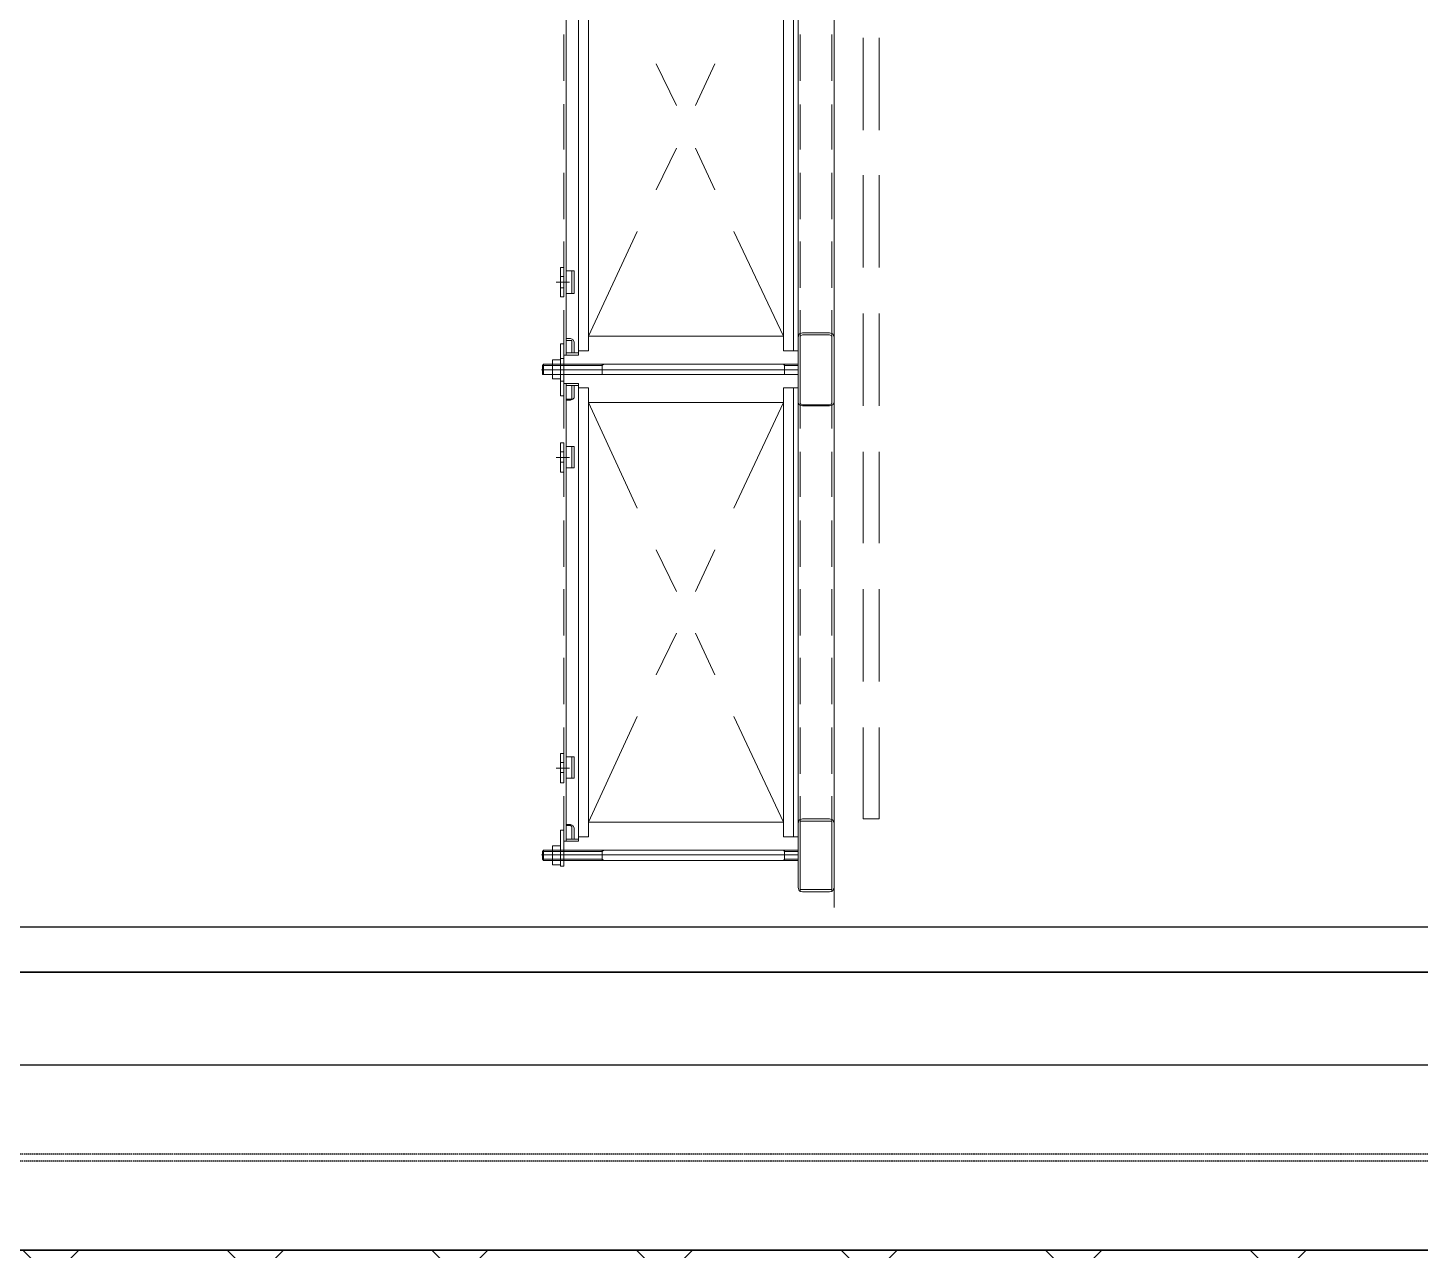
# Model space of a CAD drawing. Header units: millimetres. Extents: x 4080735 to 4152075, y -451436 to -400976.
# Drawn here: x 4118952 to 4120480, y -444662 to -443320 of the extents above; entities that cross this region are included whole.
import ezdxf

# ---------------------------------------------------------------- set-up
doc = ezdxf.new("R2010")
doc.units = ezdxf.units.MM
doc.header["$LTSCALE"] = 60
doc.linetypes.add('DASHED', pattern=[19.049999999999997, 12.7, -6.35])
doc.linetypes.add('HIDDEN', pattern=[0.375, 0.25, -0.125])
for name, color, linetype in [('1ST FL FW1-2', 3, 'Continuous'), ('EQUIPMENT', 6, 'Continuous'), ('PDF_Geomertry', 7, 'Continuous')]:
    doc.layers.add(name, color=color, linetype=linetype)

# ---------------------------------------------------------------- blocks, each defined once
blk = doc.blocks.new('외각')
at = {"color": 8, "linetype": 'HIDDEN', "ltscale": 0.1}
for p, q in [((-15.99999999519787, -18774.75499999878), (-15015.99999999636, -18774.75499999878)), ((-15.99999999519787, -18782.24499999877), (-15015.99999999636, -18782.24499999877))]:
    blk.add_line(p, q, dxfattribs=at)
at = {"color": 8}
blk.add_lwpolyline([(-15.99999999631837, -18676.99999999878), (-15015.99999999632, -18676.99999999668), (-15015.99999999632, -18879.99999999779), (-15.99999999399006, -18879.99999999878)], close=True, dxfattribs=at)
blk = doc.blocks.new('EQ')
at = {"color": 253, "linetype": 'DASHED', "ltscale": 10}
blk.add_line((227.8642476946115, -2338.293293704279), (13312.11397096049, -2338.293293704279), dxfattribs=at)
at = {"color": 253}
blk.add_lwpolyline([(-0.02178134478162974, -2388), (-0.02178134478162974, 0), (13539.97821865522, 0), (13539.97821865522, -2388)], close=True, dxfattribs=at)
at = {"layer": 'EQUIPMENT', "color": 253}
blk.add_lwpolyline([(0, -2388), (13540, -2388), (13540, 0), (0, 0)], close=True, dxfattribs=at)
blk.add_lwpolyline([(0, -2388), (13540, -2388), (13540, 0), (0, 0)], close=True, dxfattribs=at)
at = {"layer": 'PDF_Geomertry', "color": 253, "lineweight": 0}
for points in [[(4004.934182856581, -1710.757324872538), (4004.934182856581, -1209.282766303048)], [(4029.637943310896, -1705.818142082542), (4018.521643730346, -1705.818142082542), (4018.521643730346, -1214.224460752681)], [(4029.640142120188, -1705.818142082542), (4029.640142120188, -1214.224460752681)], [(4254.437609090004, -1214.224460752681), (4254.437609090004, -1705.818142082542)], [(4298.902807411738, -1321.68526938092), (4298.902807411738, -1371.090905660763)], [(4002.46396382316, -1409.37678677775), (4002.46396382316, -1358.734783356078)], [(4018.520387291675, -1358.736041397788), (4018.520387291675, -1409.378042166121)], [(4261.848266079673, -1358.736041397788), (4261.848266079673, -1409.378042166121)], [(4296.432588378317, -1358.739809332415), (4296.432588378317, -1409.381812753156)], [(4298.909089716035, -1408.151727860793), (4298.909089716035, -1357.509727090597)], [(4330.993037787499, -1463.665063833818), (4330.993037787499, -1362.382315916009)], [(4348.285827239044, -1362.382315916009), (4348.285827239044, -1463.665063833818)], [(4125.982452191878, -1436.552965572104), (4103.749853031011, -1390.852657484822)], [(4146.979313616524, -1436.552965572104), (4167.976803233149, -1390.852657484822)], [(4298.902807411738, -1397.029460155405), (4298.902807411738, -1447.671463575214)], [(4002.46396382316, -1484.720979318023), (4002.46396382316, -1435.314084999263)], [(4018.520387291675, -1435.31534303911), (4018.520387291675, -1484.720979318023)], [(4261.848266079673, -1435.31534303911), (4261.848266079673, -1484.720979318023)], [(4296.432588378317, -1435.319110974669), (4296.432588378317, -1484.726005293429)], [(4298.909089716035, -1483.495921283029), (4298.909089716035, -1432.85391786322)], [(4298.902807411738, -1472.373653577641), (4298.902807411738, -1523.015656114556)], [(4103.749224784086, -1529.189947120845), (4125.981823944836, -1483.489639034495)], [(4167.977431480191, -1529.189947120845), (4146.979941808502, -1483.489639034495)], [(4002.46396382316, -1561.300280958414), (4002.46396382316, -1510.65827842243)], [(4018.520387291675, -1510.659533813596), (4018.520387291675, -1561.301537232473)], [(4261.848266079673, -1510.659533813596), (4261.848266079673, -1561.301537232473)], [(4296.432588378317, -1510.663304397836), (4296.432588378317, -1561.305306935683)], [(4298.909089716035, -1560.075222925283), (4298.909089716035, -1509.433219505474)], [(4330.993037787499, -1614.354704301804), (4330.993037787499, -1513.071956383996)], [(4348.285827239044, -1513.071956383996), (4348.285827239044, -1614.354704301804)], [(4298.902807411738, -1548.952955219895), (4298.902807411738, -1598.358591496944)], [(4002.46396382316, -1636.644471731968), (4002.46396382316, -1586.002470960841)], [(4018.520387291675, -1586.003727236763), (4018.520387291675, -1636.645728005096)], [(4082.75204923586, -1574.890253441408), (4029.640142120188, -1689.760462176055), (4243.322880127234, -1689.760462176055), (4188.975549398921, -1574.890253441408)], [(4261.848266079673, -1586.003727236763), (4261.848266079673, -1636.645728005096)], [(4296.432588378317, -1586.007495172322), (4296.432588378317, -1636.649498592131)], [(4298.909089716035, -1635.419415465556), (4298.909089716035, -1584.777412928641)], [(4002.462707384373, -1614.413757091388), (4002.462707384373, -1646.530374947935), (3998.756122423219, -1646.530374947935), (3998.756122423219, -1614.413757091388), (4002.462707384373, -1614.413757091388)], [(4008.638254829682, -1630.471436997876), (3993.816312658601, -1630.471436997876)], [(4002.462707384373, -1624.295889718458), (3998.75737886189, -1624.295889718458)], [(4298.902807411738, -1624.297145991586), (4298.902807411738, -1674.939149413258)], [(4002.462707384373, -1636.646986046806), (3998.75737886189, -1636.646986046806)], [(4018.520387291675, -1661.347918007523), (4018.520387291675, -1710.754812325351), (4002.463335631532, -1710.754812325351)], [(4002.46396382316, -1710.753554285504), (4002.46396382316, -1661.347918007523)], [(4261.848266079673, -1661.347918007523), (4261.848266079673, -1711.989921428263)], [(4296.432588378317, -1661.351688593626), (4296.432588378317, -1711.993691131473)], [(4298.909089716035, -1710.763607120141), (4298.909089716035, -1660.121603701264)], [(4330.993037787499, -1766.279454757459), (4330.993037787499, -1664.996706839651)], [(4348.285827239044, -1664.996706839651), (4348.285827239044, -1766.279454757459)], [(4261.84072722611, -1687.292757401243), (4261.84072722611, -1715.701530983672)], [(4296.425049579935, -1687.296527104452), (4296.425049579935, -1715.705301571637)], [(4298.895268558059, -1691.001855295151), (4298.895268558059, -1752.759843289852)], [(4002.462707384373, -1739.163586791605), (4002.462707384373, -1698.403716882691), (3998.756122423219, -1698.403716882691), (3998.756122423219, -1739.163586791605), (4002.462707384373, -1739.163586791605)], [(4018.520387291675, -1708.284593237564), (4004.933554609539, -1708.284593237564)], [(4298.902807411738, -1699.641339414753), (4298.902807411738, -1762.634436510503)], [(3980.224454110954, -1720.638201225549), (3978.989344621776, -1721.873310329393), (3978.989344621776, -1731.754186682403), (3980.224454110954, -1731.754186682403)], [(3978.989344621776, -1721.873310329393), (4044.452660807059, -1721.873310329393), (4046.923193908646, -1720.638201225549)], [(3980.228223537793, -1731.752928641625), (3978.993114048732, -1731.752928641625), (3978.993114048732, -1721.872054056264), (3980.228223537793, -1720.636943186633)], [(4044.456430233899, -1720.636943186633), (4044.456430233899, -1731.752928641625), (3978.993114048732, -1731.752928641625)], [(3978.993114048732, -1721.872054056264), (4044.456430233899, -1721.872054056264), (4046.926963335602, -1720.636943186633)], [(3990.105330078746, -1715.696506775916), (3998.751410681056, -1715.696506775916), (3998.751410681056, -1736.694623092189), (3990.105330078746, -1736.694623092189)], [(3990.105330078746, -1721.872054056264), (3998.751410681056, -1721.872054056264)], [(3990.109099505586, -1736.693367702886), (3998.755180052598, -1736.693367702886), (3998.755180052598, -1715.695248736069), (3990.109099505586, -1715.695248736069)], [(3990.109099505586, -1721.872054056264), (3998.755180052598, -1721.872054056264)], [(4002.453912091907, -1714.463910218328), (4002.453912091907, -1755.223778361455), (3998.747327130637, -1755.223778361455), (3998.747327130637, -1714.463910218328), (4002.453912091907, -1714.463910218328)], [(4002.453912091907, -1720.639457499608), (3998.748583624722, -1720.639457499608)], [(4002.462707384373, -1720.636943186633), (3998.75737886189, -1720.636943186633)], [(4044.452660807059, -1720.638201225549), (4044.452660807059, -1731.754186682403)], [(4259.37050824787, -1721.873310329393), (4244.548566076788, -1721.873310329393), (4243.313456587726, -1720.638201225549)], [(4259.374277674709, -1721.872054056264), (4244.552335503628, -1721.872054056264), (4243.317226014566, -1720.636943186633)], [(4244.54919432383, -1731.754186682403), (4244.54919432383, -1720.638201225549), (4244.54919432383, -1731.754186682403)], [(4244.552963695372, -1720.636943186633), (4244.552963695372, -1731.752928641625), (4244.552963695372, -1720.636943186633)], [(4259.37050824787, -1726.813748505898), (3977.754235132714, -1726.813748505898)], [(4259.374277674709, -1726.81249223277), (3977.758004504372, -1726.81249223277)], [(3978.989344621776, -1731.754186682403), (4046.923193908646, -1731.754186682403)], [(3999.986206046538, -1726.81249223277), (3988.869906466221, -1726.81249223277)], [(3999.989975418197, -1726.81249223277), (3988.873675893061, -1726.81249223277)], [(3990.105330078746, -1731.752928641625), (3998.751410681056, -1731.752928641625)], [(3990.109099505586, -1731.752928641625), (3998.755180052598, -1731.752928641625)], [(4008.629459537333, -1726.815004779026), (3993.807517366251, -1726.815004779026)], [(4008.638254829682, -1726.81249223277), (3993.816312658601, -1726.81249223277)], [(4002.453912091907, -1731.755442956463), (3998.748583624722, -1731.755442956463)], [(4002.462707384373, -1731.752928641625), (3998.75737886189, -1731.752928641625)], [(4018.511591999209, -1741.637575583532), (4002.454540338949, -1741.637575583532)], [(4002.456425024779, -1791.044468134642), (4002.456425024779, -1741.638831857592)], [(4004.926644002902, -2244.348498644307), (4004.926644002902, -1741.638831857592)], [(4018.512848437997, -1741.638831857592), (4018.512848437997, -1791.045724406838)], [(4044.456430233899, -1731.752928641625), (4046.926649212022, -1731.752928641625)], [(4259.37050824787, -1731.754186682403), (4243.313456587726, -1731.754186682403)], [(4259.374277674709, -1731.752928641625), (4243.317226014566, -1731.752928641625)], [(4261.84072722611, -1740.404979027808), (4261.84072722611, -1791.046979797073)], [(4261.848266079673, -1737.927219649777), (4261.848266079673, -1766.335995883681)], [(4296.425049579935, -1740.408746963367), (4296.425049579935, -1791.050750384107)], [(4296.432588378317, -1737.93099023588), (4296.432588378317, -1766.339763820171)], [(4298.909089716035, -1786.107799660414), (4298.909089716035, -1736.700905343518)], [(4018.511591999209, -1744.107792904601), (4004.924759317073, -1744.107792904601)], [(4029.630404512398, -2239.410574780777), (4018.514104931965, -2239.410574780777), (4018.514104931965, -1746.581782580353)], [(4018.516617864836, -1746.581782580353), (4029.632917445153, -1746.581782580353)], [(4029.632603321807, -2239.410574780777), (4029.632603321807, -1746.581782580353)], [(4254.430070291623, -1746.581782580353), (4254.430070291623, -2239.410574780777)], [(4029.632603321807, -1762.639462487772), (4243.315341273439, -1762.639462487772)], [(4082.744824560825, -1878.743523169309), (4029.632917445153, -1762.638206213713)], [(4188.966754106455, -1878.743523169309), (4243.314084834652, -1762.638206213713)], [(4298.895268558059, -1778.698397784494), (4298.895268558059, -1829.340401206166)], [(4002.455168530694, -1839.21373815462), (4002.455168530694, -1807.099633729085), (3998.748583624722, -1807.099633729085), (3998.748583624722, -1839.21373815462), (4002.455168530694, -1839.21373815462)], [(4002.455168530694, -1816.980510965921), (3998.749840063509, -1816.980510965921)], [(4002.456425024779, -1866.388658907264), (4002.456425024779, -1816.981767239049)], [(4004.925387564115, -1834.273299093358), (4013.571468111128, -1834.273299093358), (4013.571468111128, -1810.804963686503), (4004.925387564115, -1810.804963686503)], [(4011.100935009425, -1834.273299093358), (4011.100935009425, -1810.804963686503)], [(4018.512848437997, -1816.983022630215), (4018.512848437997, -1866.388658907264)], [(4261.84072722611, -1816.984280670062), (4261.84072722611, -1866.391173221171)], [(4296.425049579935, -1816.98804860469), (4296.425049579935, -1866.393684883602)], [(4298.909089716035, -1862.687101302668), (4298.909089716035, -1812.045098764822)], [(4330.993037787499, -1916.969095224515), (4330.993037787499, -1816.921455526724)], [(4348.285827239044, -1816.921455526724), (4348.285827239044, -1916.969095224515)], [(4008.630716031301, -1823.156058244407), (3993.808773860219, -1823.156058244407)], [(4002.455168530694, -1828.096496423706), (3998.749840063509, -1828.096496423706)], [(4298.895268558059, -1854.042591206729), (4298.895268558059, -1904.684591976926)], [(4002.456425024779, -1942.967960549518), (4002.456425024779, -1892.325959779322)], [(4018.512848437997, -1892.327216053382), (4018.512848437997, -1942.969218589365)], [(4261.84072722611, -1892.328472325578), (4261.84072722611, -1942.970474863425)], [(4296.425049579935, -1892.332242028788), (4296.425049579935, -1942.974242799915)], [(4298.909089716035, -1938.03129207436), (4298.909089716035, -1887.389291305095)], [(4125.974913338199, -1970.145396500826), (4103.74231423263, -1924.445087529719)], [(4146.971774762846, -1970.145396500826), (4167.969264434767, -1924.445087529719)], [(4298.895268558059, -1930.621892848983), (4298.895268558059, -1980.028785400093)], [(4002.456425024779, -2018.312153972685), (4002.456425024779, -1967.670150551945)], [(4018.512848437997, -1967.671406825073), (4018.512848437997, -2018.313410244882)], [(4261.84072722611, -1967.672664865851), (4261.84072722611, -2018.314665635116)], [(4296.425049579935, -1967.676432801411), (4296.425049579935, -2018.31843622122)], [(4298.909089716035, -2013.375485498458), (4298.909089716035, -1962.733482960612)], [(4330.993037787499, -2068.893845681101), (4330.993037787499, -1967.611097763292)], [(4348.285827239044, -1967.611097763292), (4348.285827239044, -2068.893845681101)], [(4103.741685985588, -2061.547268946655), (4125.974285146454, -2015.845704587176)], [(4167.969892681809, -2061.547268946655), (4146.972403010004, -2015.845704587176)], [(4298.895268558059, -2005.966083621606), (4298.895268558059, -2056.608087043278)], [(4002.456425024779, -2093.656344745308), (4002.456425024779, -2043.014343975112)], [(4018.512848437997, -2043.01560024824), (4018.512848437997, -2093.657602785155)], [(4261.84072722611, -2043.016855638474), (4261.84072722611, -2093.658859058283)], [(4296.425049579935, -2043.020626224577), (4296.425049579935, -2093.662628761493)], [(4298.909089716035, -2089.954787140712), (4298.909089716035, -2039.312784603797)], [(4298.895268558059, -2081.310277044773), (4298.895268558059, -2131.95227958262)], [(4082.744510437362, -2107.247575268149), (4029.632603321807, -2223.352894872427), (4243.315341273439, -2223.352894872427), (4188.968010545243, -2107.247575268149)], [(4002.456425024779, -2170.2356463857), (4002.456425024779, -2119.593645617366)], [(4018.512848437997, -2119.594901889563), (4018.512848437997, -2170.2356463857)], [(4261.84072722611, -2119.596157278866), (4261.84072722611, -2170.238160699606)], [(4296.425049579935, -2119.5999278659), (4296.425049579935, -2170.240672362968)], [(4298.909089716035, -2165.298977912404), (4298.909089716035, -2114.656977143139)], [(4348.285827239044, -2119.535848217085), (4348.285827239044, -2219.583485265262), (4330.993666034425, -2219.583485265262), (4330.993666034425, -2119.535848217085)], [(4002.455168530694, -2148.004933513701), (4002.455168530694, -2180.119035286829), (3998.748583624722, -2180.119035286829), (3998.748583624722, -2148.004933513701), (4002.455168530694, -2148.004933513701)], [(4008.630716031301, -2164.06261342112), (3993.808773860219, -2164.06261342112)], [(4002.455168530694, -2157.887064373121), (3998.749840063509, -2157.887064373121)], [(4002.455168530694, -2169.003049829975), (3998.749840063509, -2169.003049829975)], [(4298.895268558059, -2156.654467817396), (4298.895268558059, -2207.296471238136)], [(4018.512848437997, -2194.939094429836), (4018.512848437997, -2244.344730706885), (4002.455796777736, -2244.344730706885)], [(4002.456425024779, -2244.344730706885), (4002.456425024779, -2194.937836389989)], [(4261.84072722611, -2194.940350702032), (4261.84072722611, -2245.581095199101)], [(4296.425049579935, -2194.944118639454), (4296.425049579935, -2245.586122060195)], [(4298.909089716035, -2240.643171335571), (4298.909089716035, -2190.002424187958)], [(4002.455168530694, -2271.519652344286), (4002.455168530694, -2231.993635263294), (3998.748583624722, -2231.993635263294), (3998.748583624722, -2271.519652344286), (4002.455168530694, -2271.519652344286)], [(4018.512848437997, -2241.875767892227), (4004.92601575586, -2241.875767892227)], [(4298.895268558059, -2233.23376945965), (4298.895268558059, -2294.991758337244)], [(4259.366738821147, -2259.168556017801), (3977.750465705991, -2259.168556017801)], [(3980.220684684115, -2265.3441050658), (3978.985575195053, -2264.108995079063), (3978.985575195053, -2255.46197243873), (3980.220684684115, -2254.228119608015)], [(3978.985575195053, -2255.463228710927), (4044.44889138022, -2255.463228710927), (4046.919424481806, -2254.228119608015)], [(4259.366738821147, -2265.3441050658), (3980.220684684115, -2265.3441050658), (3980.220684684115, -2254.228119608015), (4259.366738821147, -2254.228119608015), (4259.366738821147, -2265.345361338928)], [(3999.996257777908, -2259.16981405858), (3988.879958197474, -2259.16981405858)], [(3990.101560652023, -2270.284541474655), (3990.101560652023, -2249.28768143151)], [(3990.115381809999, -2254.229375882074), (3998.761462412309, -2254.229375882074)], [(4008.630716031301, -2259.168556017801), (3993.808773860219, -2259.168556017801)], [(4002.455168530694, -2254.228119608015), (3998.749840063509, -2254.228119608015)], [(4044.44889138022, -2265.3441050658), (4044.44889138022, -2254.228119608015)], [(4259.366738821147, -2255.463228710927), (4244.544796649949, -2255.463228710927), (4243.309687160887, -2254.228119608015)], [(4244.545424896874, -2254.228119608015), (4244.545424896874, -2265.345361338928), (4244.545424896874, -2254.228119608015)], [(3978.985575195053, -2264.108995079063), (4044.44889138022, -2264.108995079063), (4046.919424481806, -2265.3441050658)], [(3990.115381809999, -2265.345361338928), (3998.761462412309, -2265.345361338928)], [(4002.455168530694, -2265.3441050658), (3998.749840063509, -2265.3441050658)], [(4259.366738821147, -2264.108995079063), (4244.544796649949, -2264.108995079063), (4243.309687160887, -2265.3441050658)], [(4261.84072722611, -2270.284541474655), (4261.84072722611, -2299.928425927646)], [(4296.425049579935, -2270.28831206169), (4296.425049579935, -2299.932196514681)], [(4298.909089716035, -2317.222472978756), (4298.909089716035, -2266.581725830212)]]:
    blk.add_lwpolyline(points, dxfattribs=at)
for points in [[(4243.322880127234, -1214.224460752681), (4259.379931787378, -1214.224460752681), (4259.379931787378, -1705.818142082542), (4243.322880127234, -1705.818142082542)], [(4259.378047046368, -1371.090905660763), (4259.378047046368, -1321.684013108723)], [(4259.378047046368, -1447.670207301155), (4259.378047046368, -1397.028204765171)], [(4259.378047046368, -1523.014398073778), (4259.378047046368, -1472.372397303581)], [(4259.378047046368, -1598.358591496944), (4259.378047046368, -1548.951698945835)], [(4004.932926362613, -1618.119087047875), (4013.579006964806, -1618.119087047875), (4013.579006964806, -1642.822533325292), (4004.932926362613, -1642.822533325292), (4013.579006964806, -1642.822533325292), (4013.579006964806, -1618.119087047875)], [(4011.108473863103, -1618.119087047875), (4011.108473863103, -1642.822533325292)], [(4259.378047046368, -1674.93789314013), (4259.378047046368, -1624.295889718458)], [(4009.873364318861, -1692.228169603273), (4004.932612239034, -1692.228169603273), (4004.932612239034, -1694.69838869106), (4011.108473863103, -1694.69838869106), (4011.108473863103, -1708.284593237564), (4013.578692841227, -1708.284593237564), (4013.578692841227, -1695.933496911079), (4012.343583352165, -1693.46327782236)], [(4293.954830601811, -1766.344789795578), (4264.310946259415, -1766.344789795578), (4260.605617736932, -1765.10968157649), (4259.37050824787, -1762.639462487772), (4259.37050824787, -1691.000599022955), (4260.605617736932, -1687.295269064605), (4264.310946259415, -1686.060160845518), (4293.954830601811, -1686.060160845518), (4297.660159068997, -1687.295269064605), (4298.895268558059, -1691.000599022955), (4298.895268558059, -1762.639462487772), (4297.660159068997, -1765.10968157649)], [(4259.37050824787, -1752.759843289852), (4259.37050824787, -1691.001855295151)], [(4293.962369400193, -1766.341021860018), (4264.318485057913, -1766.341021860018), (4260.613156590611, -1765.105910990387), (4259.378047046368, -1762.635691900738), (4259.378047046368, -1690.996829319745), (4260.613156590611, -1687.291501129046), (4264.318485057913, -1686.056390259415), (4293.962369400193, -1686.056390259415), (4297.667697867379, -1687.291501129046), (4298.902807411738, -1690.996829319745), (4298.902807411738, -1762.635691900738), (4297.667697867379, -1765.105910990387)], [(4264.310946259415, -1688.529123660177), (4293.954830601811, -1688.529123660177), (4296.425049579935, -1689.764232764021), (4296.425049579935, -1690.999342750758), (4296.425049579935, -1762.638206213713), (4296.425049579935, -1763.873314434662), (4293.954830601811, -1765.108425302431), (4264.310946259415, -1765.108425302431), (4261.84072722611, -1763.873314434662), (4261.84072722611, -1762.638206213713), (4261.84072722611, -1690.999342750758), (4261.84072722611, -1689.764232764021)], [(4264.318485057913, -1688.525353956968), (4293.962369400193, -1688.525353956968), (4296.432588378317, -1689.760462176055), (4296.432588378317, -1690.995573046617), (4296.432588378317, -1762.634436510503), (4296.432588378317, -1763.869546497241), (4293.962369400193, -1765.104655601084), (4264.318485057913, -1765.104655601084), (4261.848266079673, -1763.869546497241), (4261.848266079673, -1762.634436510503), (4261.848266079673, -1690.995573046617), (4261.848266079673, -1689.760462176055)], [(4259.378047046368, -1762.634436510503), (4259.378047046368, -1699.641339414753)], [(4259.37050824787, -1720.638201225549), (3980.224454110954, -1720.638201225549), (3980.224454110954, -1731.754186682403), (4259.37050824787, -1731.754186682403)], [(4259.374277674709, -1731.752928641625), (3980.228223537793, -1731.752928641625), (3980.228223537793, -1720.636943186633), (4259.374277674709, -1720.636943186633)], [(3990.105330078746, -1715.696506775916), (3990.105330078746, -1736.694623092189)], [(3990.109099505586, -1736.693367702886), (3990.109099505586, -1715.695248736069)], [(4009.864569081576, -1760.164216540754), (4004.923816946568, -1760.164216540754), (4004.923816946568, -1758.929108319804), (4009.864569081576, -1758.929108319804), (4011.099678570637, -1758.929108319804), (4011.099678570637, -1757.693997450173), (4011.099678570637, -1744.106536632404), (4013.569897548878, -1744.106536632404), (4013.569897548878, -1757.693997450173), (4012.334788059816, -1758.929108319804)], [(4243.315341273439, -1746.581782580353), (4259.372392933699, -1746.581782580353), (4259.372392933699, -2239.410574780777), (4243.315341273439, -2239.410574780777)], [(4259.37050824787, -1829.339144932106), (4259.37050824787, -1778.697142396122)], [(4259.37050824787, -1904.683335704729), (4259.37050824787, -1854.041334934533)], [(4259.37050824787, -1980.027529126965), (4259.37050824787, -1930.621892848983)], [(4259.37050824787, -2056.606830768287), (4259.37050824787, -2005.964828232303)], [(4259.37050824787, -2131.951021542773), (4259.37050824787, -2081.309020772576)], [(4004.925387564115, -2151.710261703469), (4013.571468111128, -2151.710261703469), (4013.571468111128, -2175.178598877974), (4004.925387564115, -2175.178598877974), (4013.571468111128, -2175.178598877974), (4013.571468111128, -2151.710261703469)], [(4011.100935009425, -2151.710261703469), (4011.100935009425, -2175.178598877974)], [(4259.37050824787, -2207.295214965008), (4259.37050824787, -2156.653211545199)], [(4009.865825520363, -2225.819344258867), (4004.925073440536, -2225.819344258867), (4004.925073440536, -2227.054454243742), (4009.865825520363, -2227.054454243742), (4011.100935009425, -2228.289563346654), (4011.100935009425, -2241.877024165355), (4013.571153987665, -2241.877024165355), (4013.571153987665, -2229.524671565741), (4012.336044498603, -2227.054454243742)], [(4293.954830601811, -2299.933452786878), (4264.310946259415, -2299.933452786878), (4260.605617736932, -2298.698343684897), (4259.37050824787, -2294.993013726547), (4259.37050824787, -2224.589261132292), (4260.605617736932, -2220.883931173012), (4264.310946259415, -2219.648822953925), (4293.954830601811, -2219.648822953925), (4297.660159068997, -2220.883931173012), (4298.895268558059, -2224.589261132292), (4298.895268558059, -2294.993013726547), (4297.660159068997, -2298.698343684897)], [(4264.310946259415, -2222.117784002796), (4293.954830601811, -2222.117784002796), (4296.425049579935, -2222.117784002796), (4296.425049579935, -2224.588003091514), (4296.425049579935, -2294.991758337244), (4296.425049579935, -2297.461977425963), (4293.954830601811, -2297.461977425963), (4264.310946259415, -2297.461977425963), (4261.84072722611, -2297.461977425963), (4261.84072722611, -2294.991758337244), (4261.84072722611, -2224.588003091514), (4261.84072722611, -2222.117784002796)], [(4259.37050824787, -2294.991758337244), (4259.37050824787, -2233.23376945965)], [(3990.115381809999, -2270.285799516365), (3990.115381809999, -2249.28768143151), (3998.761462412309, -2249.28768143151), (3998.761462412309, -2270.285799516365)]]:
    blk.add_lwpolyline(points, close=True, dxfattribs=at)

msp = doc.modelspace()

# ---------------------------------------------------------------- block references
at = {"color": 8}
msp.add_blockref('외각', (4129823.760404499, -425782.0035934308), dxfattribs=at)

# ---------------------------------------------------------------- next in the draw order: block references
at = {"layer": 'EQUIPMENT', "color": 3}
msp.add_blockref('EQ', (4115537.760404503, -441968.7822776194), dxfattribs=at)

# ---------------------------------------------------------------- next in the draw order: hatches: boundary and pattern name
at = {"layer": '1ST FL FW1-2'}
h = msp.add_hatch(dxfattribs=at)
h.set_pattern_fill('ANSI37', color=8, scale=50)
h.set_pattern_definition([(45, (-108366.3274922878, 160913.1576123672), (-112.2532015133644, 112.2532015133644), []), (135, (-108366.3274922878, 160913.1576123672), (-112.2532015133644, -112.2532015133644), [])])
h.paths.add_polyline_path([(4099657.7604045, -438662.0035934295), (4099657.759681344, -438812.0035934278), (4114657.760404503, -438812.0751857657), (4114657.760404503, -444812.0035934268), (4129957.600489838, -444812.003593602), (4129973.760319165, -429662.1635933397), (4129823.760404499, -429662.0035934308), (4129807.760404504, -444662.0035936003), (4114807.760404503, -444662.0035934286), (4114807.760404503, -438662.0759089188)])

# ---------------------------------------------------------------- next in the draw order: linework, layer by layer
at = {"layer": '1ST FL FW1-2', "color": 8}
msp.add_lwpolyline([(4129823.760404499, -429662.0035934308), (4129807.760404504, -444662.0035936003), (4114807.760404503, -444662.0035934286), (4114807.760404503, -438662.0759089188), (4099657.7604045, -438662.0035934295)], dxfattribs=at)

doc.saveas('drawing.dxf')
